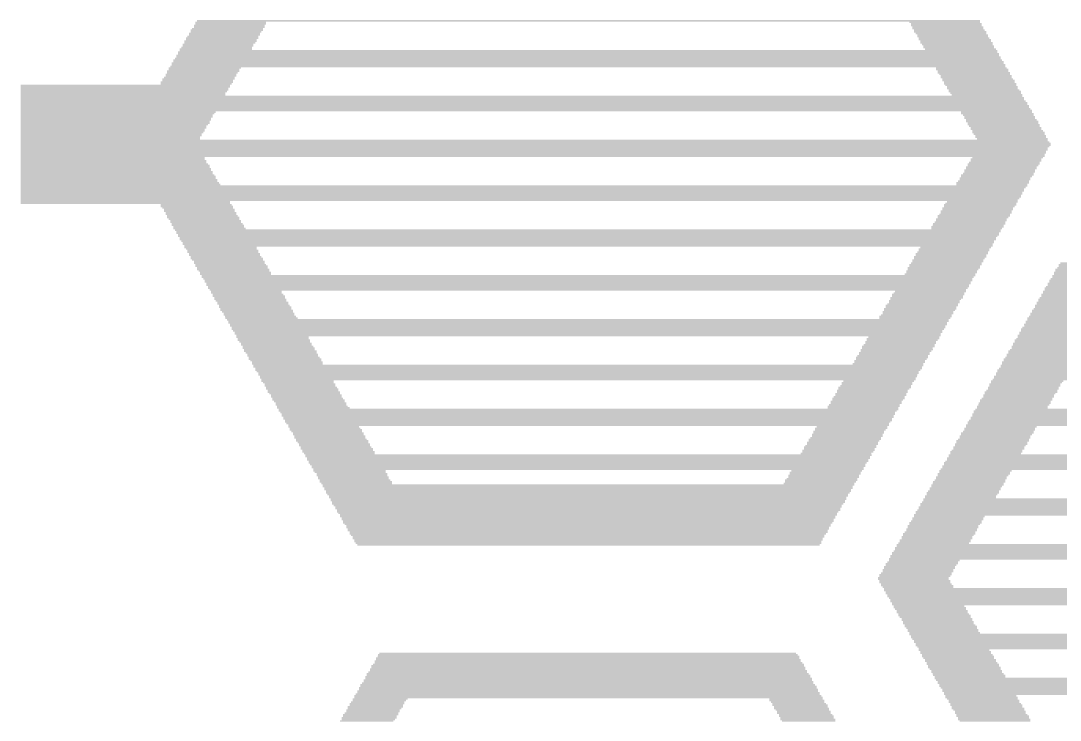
# Model space of a CAD drawing. Extents: x -51 to 50, y -27 to 29.
# Drawn here: x -50.79 to -36.8, y 2.47 to 11.87 of the extents above; entities that cross this region are included whole.
import ezdxf

# ---------------------------------------------------------------- set-up
doc = ezdxf.new("R2010")
doc.units = 0
doc.layers.add('201', color=6, linetype='CONTINUOUS')

# ---------------------------------------------------------------- blocks, each defined once
blk = doc.blocks.new('RECT')
blk.add_solid([(-0.5, -0.5), (0.5, -0.5), (-0.5, 0.5), (0.5, 0.5)])

msp = doc.modelspace()

# ---------------------------------------------------------------- block references
at = {"layer": '201', "rotation": 180}
for p, xscale, yscale in [((-48.0174, 11.7475), 0.9728, 0.0213), ((-48.0073, 11.7687), 0.9525, 0.0211), ((-47.9844, 11.811), 0.9525, 0.0213), ((-47.9844, 11.7898), 0.9525, 0.0211), ((-47.9641, 11.8533), 0.9525, 0.0211), ((-47.9641, 11.8322), 0.9525, 0.0211), ((-43.1495, 11.8745), 10.541, 0.0213), ((-38.3553, 11.8533), 0.9525, 0.0211), ((-38.3324, 11.8322), 0.9525, 0.0211), ((-38.3324, 11.811), 0.9525, 0.0213), ((-38.3121, 11.7898), 0.9525, 0.0211), ((-38.3121, 11.7687), 0.9525, 0.0211), ((-38.2918, 11.7475), 0.9525, 0.0213), ((-48.0809, 11.6417), 0.9728, 0.0211), ((-48.0911, 11.6205), 0.9525, 0.0213), ((-48.0708, 11.6628), 0.9525, 0.0211), ((-48.0479, 11.7052), 0.9525, 0.0211), ((-48.0479, 11.684), 0.9525, 0.0213), ((-48.0276, 11.7263), 0.9525, 0.0211), ((-38.2803, 11.7263), 0.9754, 0.0211), ((-38.2689, 11.7052), 0.9525, 0.0211), ((-38.2486, 11.684), 0.9525, 0.0213), ((-38.2486, 11.6628), 0.9525, 0.0211), ((-38.2283, 11.6417), 0.9525, 0.0211), ((-38.2168, 11.6205), 0.9754, 0.0213), ((-48.1648, 11.4935), 0.9728, 0.0213), ((-43.1483, 11.4723), 11.0058, 0.0211), ((-48.1546, 11.5147), 0.9525, 0.0211), ((-48.1343, 11.557), 0.9525, 0.0213), ((-48.1343, 11.5358), 0.9525, 0.0211), ((-48.1013, 11.5993), 0.9728, 0.0211), ((-48.1114, 11.5782), 0.9525, 0.0211), ((-38.1953, 11.5782), 0.9728, 0.0211), ((-38.2054, 11.5993), 0.9525, 0.0211), ((-38.1851, 11.557), 0.9525, 0.0213), ((-38.1648, 11.5358), 0.9525, 0.0211), ((-38.1648, 11.5147), 0.9525, 0.0211), ((-38.1419, 11.4935), 0.9525, 0.0213), ((-43.1597, 11.3453), 11.1557, 0.0211), ((-43.1495, 11.3242), 11.176, 0.0211), ((-43.1584, 11.3665), 11.1125, 0.0213), ((-43.1597, 11.4088), 11.0693, 0.0211), ((-43.1483, 11.3877), 11.0922, 0.0211), ((-43.1597, 11.4512), 11.0287, 0.0211), ((-43.1495, 11.43), 11.049, 0.0213), ((-48.3349, 11.1972), 0.9728, 0.0211), ((-48.3248, 11.2183), 0.9525, 0.0211), ((-48.3133, 11.2395), 0.9754, 0.0213), ((-43.1584, 11.2607), 11.2395, 0.0211), ((-43.1597, 11.303), 11.1963, 0.0213), ((-43.1483, 11.2818), 11.2192, 0.0211), ((-37.9946, 11.2395), 0.9525, 0.0213), ((-37.9844, 11.2183), 0.9728, 0.0211), ((-37.9743, 11.1972), 0.9525, 0.0211), ((-48.4188, 11.049), 0.9728, 0.0213), ((-48.4086, 11.0702), 0.9525, 0.0211), ((-48.3984, 11.0913), 0.9728, 0.0211), ((-48.3883, 11.1125), 0.9525, 0.0213), ((-48.3654, 11.1548), 0.9525, 0.0211), ((-48.3654, 11.1337), 0.9525, 0.0211), ((-48.3451, 11.176), 0.9525, 0.0213), ((-37.9628, 11.176), 0.9754, 0.0213), ((-37.9514, 11.1548), 0.9525, 0.0211), ((-37.9311, 11.1337), 0.9525, 0.0211), ((-37.9311, 11.1125), 0.9525, 0.0213), ((-37.9108, 11.0913), 0.9525, 0.0211), ((-37.8993, 11.0702), 0.9754, 0.0211), ((-37.8879, 11.049), 0.9525, 0.0213), ((-49.3827, 11.0067), 2.8143, 0.0211), ((-49.3827, 10.9855), 2.8143, 0.0213), ((-49.403, 10.922), 2.7737, 0.0213), ((-49.3928, 10.9643), 2.794, 0.0211), ((-49.3928, 10.9432), 2.794, 0.0211), ((-48.4289, 11.0278), 0.9525, 0.0211), ((-37.8777, 11.0278), 0.9728, 0.0211), ((-37.8676, 11.0067), 0.9525, 0.0211), ((-37.8473, 10.9855), 0.9525, 0.0213), ((-37.8473, 10.9643), 0.9525, 0.0211), ((-37.8143, 10.922), 0.9728, 0.0213), ((-37.8244, 10.9432), 0.9525, 0.0211), ((-44.0373, 10.8373), 13.5052, 0.0211), ((-44.0373, 10.8162), 13.5052, 0.0211), ((-49.4144, 10.9008), 2.7508, 0.0211), ((-49.4144, 10.8797), 2.7508, 0.0211), ((-44.0487, 10.8585), 13.4823, 0.0213), ((-44.0271, 10.795), 13.5255, 0.0213), ((-44.0169, 10.7738), 13.5458, 0.0211), ((-37.8041, 10.9008), 0.9525, 0.0211), ((-37.7838, 10.8797), 0.9525, 0.0211), ((-44.0055, 10.7315), 13.5687, 0.0213), ((-44.0055, 10.7103), 13.5687, 0.0211), ((-43.9852, 10.668), 13.6093, 0.0213), ((-49.4881, 10.6257), 2.6035, 0.0211), ((-44.0169, 10.7527), 13.5458, 0.0211), ((-43.9953, 10.6892), 13.589, 0.0211), ((-49.4779, 10.6468), 2.6238, 0.0211), ((-37.6568, 10.6468), 0.9525, 0.0211), ((-37.6453, 10.6257), 0.9754, 0.0211), ((-49.4983, 10.6045), 2.5832, 0.0213), ((-49.4983, 10.5833), 2.5832, 0.0211), ((-49.5097, 10.5622), 2.5603, 0.0211), ((-49.5097, 10.541), 2.5603, 0.0213), ((-49.5198, 10.5198), 2.54, 0.0211), ((-49.5198, 10.4987), 2.54, 0.0211), ((-37.6339, 10.6045), 0.9525, 0.0213), ((-37.6136, 10.5833), 0.9525, 0.0211), ((-37.6136, 10.5622), 0.9525, 0.0211), ((-37.5933, 10.541), 0.9525, 0.0213), ((-37.5818, 10.5198), 0.9754, 0.0211), ((-37.5704, 10.4987), 0.9525, 0.0211), ((-49.53, 10.4775), 2.5197, 0.0213), ((-49.5516, 10.414), 2.4765, 0.0213), ((-49.5516, 10.3928), 2.4765, 0.0211), ((-49.5618, 10.3717), 2.4562, 0.0211), ((-49.5732, 10.3505), 2.4333, 0.0213), ((-49.5414, 10.4563), 2.4968, 0.0211), ((-49.5414, 10.4352), 2.4968, 0.0211), ((-37.5603, 10.4775), 0.9728, 0.0213), ((-37.5501, 10.4563), 0.9525, 0.0211), ((-37.5298, 10.4352), 0.9525, 0.0211), ((-37.5298, 10.414), 0.9525, 0.0213), ((-37.5069, 10.3928), 0.9525, 0.0211), ((-37.4967, 10.3717), 0.9728, 0.0211), ((-37.4866, 10.3505), 0.9525, 0.0213), ((-49.5732, 10.3293), 2.4333, 0.0211), ((-43.8785, 10.2658), 13.8227, 0.0211), ((-49.5833, 10.3082), 2.413, 0.0211), ((-49.5833, 10.287), 2.413, 0.0213), ((-43.8683, 10.2447), 13.843, 0.0211), ((-43.8582, 10.2235), 13.8633, 0.0213), ((-37.4663, 10.3293), 0.9525, 0.0211), ((-37.4663, 10.3082), 0.9525, 0.0211), ((-37.4434, 10.287), 0.9525, 0.0213), ((-43.8785, 10.16), 13.8227, 0.0213), ((-43.8785, 10.1388), 13.8227, 0.0211), ((-43.9001, 10.0753), 13.7795, 0.0211), ((-43.8582, 10.2023), 13.8633, 0.0211), ((-43.8683, 10.1812), 13.843, 0.0211), ((-43.8899, 10.1177), 13.7998, 0.0211), ((-43.8899, 10.0965), 13.7998, 0.0213), ((-43.9001, 10.0542), 13.7795, 0.0211), ((-49.5516, 10.033), 2.4765, 0.0213), ((-49.5516, 10.0118), 2.4765, 0.0211), ((-49.53, 9.9483), 2.5197, 0.0211), ((-49.5414, 9.9907), 2.4968, 0.0211), ((-49.5414, 9.9695), 2.4968, 0.0213), ((-49.5198, 9.9272), 2.54, 0.0211), ((-37.5603, 9.9483), 0.9728, 0.0211), ((-37.5704, 9.9272), 0.9525, 0.0211), ((-37.5501, 9.9695), 0.9525, 0.0213), ((-37.5298, 10.0118), 0.9525, 0.0211), ((-37.5298, 9.9907), 0.9525, 0.0211), ((-37.5069, 10.033), 0.9525, 0.0213), ((-49.5097, 9.8848), 2.5603, 0.0211), ((-49.5097, 9.8637), 2.5603, 0.0211), ((-49.4983, 9.8425), 2.5832, 0.0213), ((-49.4983, 9.8213), 2.5832, 0.0211), ((-49.4881, 9.8002), 2.6035, 0.0211), ((-49.5198, 9.906), 2.54, 0.0213), ((-37.6453, 9.8002), 0.9754, 0.0211), ((-37.6339, 9.8213), 0.9525, 0.0211), ((-37.6136, 9.8637), 0.9525, 0.0211), ((-37.6136, 9.8425), 0.9525, 0.0213), ((-37.5933, 9.906), 0.9525, 0.0213), ((-37.5933, 9.8848), 0.9525, 0.0211), ((-49.4665, 9.7367), 2.6467, 0.0211), ((-49.4665, 9.7155), 2.6467, 0.0213), ((-49.4779, 9.779), 2.6238, 0.0213), ((-49.4779, 9.7578), 2.6238, 0.0211), ((-49.4563, 9.6943), 2.667, 0.0211), ((-49.4462, 9.6732), 2.6873, 0.0211), ((-44.0169, 9.652), 13.5458, 0.0213), ((-37.7203, 9.6732), 0.9525, 0.0211), ((-37.7088, 9.6943), 0.9754, 0.0211), ((-37.6974, 9.7155), 0.9525, 0.0213), ((-37.6771, 9.7578), 0.9525, 0.0211), ((-37.6771, 9.7367), 0.9525, 0.0211), ((-37.6568, 9.779), 0.9525, 0.0213), ((-44.0373, 9.6097), 13.5052, 0.0211), ((-44.0373, 9.5885), 13.5052, 0.0213), ((-44.0271, 9.6308), 13.5255, 0.0211), ((-44.0487, 9.5673), 13.4823, 0.0211), ((-44.0487, 9.5462), 13.4823, 0.0211), ((-44.0588, 9.525), 13.462, 0.0213), ((-44.0588, 9.5038), 13.462, 0.0211), ((-44.069, 9.4827), 13.4417, 0.0211), ((-49.3827, 9.4403), 2.8143, 0.0211), ((-49.3827, 9.4192), 2.8143, 0.0211), ((-44.0804, 9.4615), 13.4188, 0.0213), ((-48.4188, 9.3768), 0.9728, 0.0211), ((-48.4289, 9.398), 0.9525, 0.0213), ((-37.8879, 9.3768), 0.9525, 0.0211), ((-37.8777, 9.398), 0.9728, 0.0213), ((-37.8676, 9.4192), 0.9525, 0.0211), ((-37.8473, 9.4403), 0.9525, 0.0211), ((-48.4086, 9.3557), 0.9525, 0.0211), ((-48.3883, 9.3345), 0.9525, 0.0213), ((-48.3883, 9.3133), 0.9525, 0.0211), ((-48.3654, 9.2922), 0.9525, 0.0211), ((-48.3654, 9.271), 0.9525, 0.0213), ((-48.3451, 9.2498), 0.9525, 0.0211), ((-48.3349, 9.2287), 0.9728, 0.0211), ((-37.9628, 9.2498), 0.9754, 0.0211), ((-37.9743, 9.2287), 0.9525, 0.0211), ((-37.9514, 9.271), 0.9525, 0.0213), ((-37.9311, 9.3133), 0.9525, 0.0211), ((-37.9311, 9.2922), 0.9525, 0.0211), ((-37.9108, 9.3557), 0.9525, 0.0211), ((-37.9108, 9.3345), 0.9525, 0.0213), ((-48.3248, 9.2075), 0.9525, 0.0213), ((-48.3019, 9.1863), 0.9525, 0.0211), ((-48.3019, 9.1652), 0.9525, 0.0211), ((-48.2816, 9.144), 0.9525, 0.0213), ((-48.2714, 9.1228), 0.9728, 0.0211), ((-48.2613, 9.1017), 0.9525, 0.0211), ((-38.0479, 9.1017), 0.9728, 0.0211), ((-38.0263, 9.144), 0.9754, 0.0213), ((-38.0378, 9.1228), 0.9525, 0.0211), ((-38.0149, 9.1652), 0.9525, 0.0211), ((-37.9946, 9.2075), 0.9525, 0.0213), ((-37.9946, 9.1863), 0.9525, 0.0211), ((-48.2498, 9.0805), 0.9754, 0.0213), ((-43.1584, 9.0593), 11.1125, 0.0211), ((-43.1483, 9.0382), 11.0922, 0.0211), ((-43.1597, 9.017), 11.0693, 0.0213), ((-43.1597, 8.9747), 11.0287, 0.0211), ((-43.1495, 8.9958), 11.049, 0.0211), ((-43.1584, 8.9535), 10.9855, 0.0213), ((-38.0581, 9.0805), 0.9525, 0.0213), ((-43.1584, 8.9323), 10.9855, 0.0211), ((-43.1597, 8.9112), 10.9423, 0.0211), ((-43.1597, 8.8688), 10.9017, 0.0211), ((-43.1495, 8.89), 10.922, 0.0213), ((-43.1483, 8.8477), 10.8788, 0.0211), ((-48.1013, 8.8265), 0.9728, 0.0213), ((-48.0911, 8.8053), 0.9525, 0.0211), ((-38.2283, 8.8053), 0.9525, 0.0211), ((-38.2054, 8.8265), 0.9525, 0.0213), ((-48.0708, 8.7842), 0.9525, 0.0211), ((-48.0708, 8.763), 0.9525, 0.0213), ((-48.0479, 8.7418), 0.9525, 0.0211), ((-48.0479, 8.7207), 0.9525, 0.0211), ((-48.0276, 8.6995), 0.9525, 0.0213), ((-48.0174, 8.6783), 0.9728, 0.0211), ((-38.2918, 8.6783), 0.9525, 0.0211), ((-38.2803, 8.6995), 0.9754, 0.0213), ((-38.2689, 8.7207), 0.9525, 0.0211), ((-38.2587, 8.7418), 0.9728, 0.0211), ((-38.2486, 8.763), 0.9525, 0.0213), ((-38.2283, 8.7842), 0.9525, 0.0211), ((-48.0073, 8.6572), 0.9525, 0.0211), ((-47.9844, 8.636), 0.9525, 0.0213), ((-47.9844, 8.6148), 0.9525, 0.0211), ((-47.9641, 8.5937), 0.9525, 0.0211), ((-47.9539, 8.5725), 0.9728, 0.0213), ((-47.9438, 8.5513), 0.9525, 0.0211), ((-47.9323, 8.5302), 0.9754, 0.0211), ((-38.3654, 8.5513), 0.9728, 0.0211), ((-38.3756, 8.5302), 0.9525, 0.0211), ((-38.3553, 8.5725), 0.9525, 0.0213), ((-38.3438, 8.5937), 0.9754, 0.0211), ((-38.3324, 8.6148), 0.9525, 0.0211), ((-38.3121, 8.6572), 0.9525, 0.0211), ((-38.3121, 8.636), 0.9525, 0.0213), ((-36.3753, 8.5302), 0.9754, 0.0211), ((-36.3639, 8.5513), 0.9525, 0.0211), ((-36.3436, 8.5937), 0.9525, 0.0211), ((-36.3436, 8.5725), 0.9525, 0.0213), ((-36.3233, 8.6148), 0.9525, 0.0211), ((-47.9209, 8.509), 0.9525, 0.0213), ((-47.9006, 8.4878), 0.9525, 0.0211), ((-47.9006, 8.4667), 0.9525, 0.0211), ((-43.1495, 8.4455), 10.414, 0.0213), ((-43.1597, 8.4243), 10.3937, 0.0211), ((-43.1584, 8.4032), 10.3505, 0.0211), ((-38.4188, 8.4667), 0.9525, 0.0211), ((-38.3959, 8.509), 0.9525, 0.0213), ((-38.3959, 8.4878), 0.9525, 0.0211), ((-33.0314, 8.4032), 7.7902, 0.0211), ((-33.0302, 8.4455), 7.747, 0.0213), ((-33.02, 8.4243), 7.7673, 0.0211), ((-36.4071, 8.4878), 0.9525, 0.0211), ((-36.4071, 8.4667), 0.9525, 0.0211), ((-36.3868, 8.509), 0.9525, 0.0213), ((-43.1483, 8.382), 10.3302, 0.0213), ((-43.1597, 8.3608), 10.3073, 0.0211), ((-43.1597, 8.3185), 10.2667, 0.0213), ((-43.1495, 8.3397), 10.287, 0.0211), ((-43.1483, 8.2973), 10.2438, 0.0211), ((-43.1584, 8.2762), 10.2235, 0.0211), ((-43.1597, 8.255), 10.1803, 0.0213), ((-33.0314, 8.2762), 7.9578, 0.0211), ((-33.0314, 8.255), 7.9578, 0.0213), ((-33.0314, 8.2973), 7.9172, 0.0211), ((-33.0302, 8.3397), 7.874, 0.0211), ((-33.02, 8.3185), 7.8943, 0.0213), ((-33.0314, 8.382), 7.8308, 0.0213), ((-33.0314, 8.3608), 7.8308, 0.0211), ((-47.7533, 8.2338), 0.9525, 0.0211), ((-47.7533, 8.2127), 0.9525, 0.0211), ((-47.7304, 8.1915), 0.9525, 0.0213), ((-47.7203, 8.1703), 0.9728, 0.0211), ((-47.7101, 8.1492), 0.9525, 0.0211), ((-47.6999, 8.128), 0.9728, 0.0213), ((-47.6898, 8.1068), 0.9525, 0.0211), ((-38.6296, 8.1068), 0.9525, 0.0211), ((-38.5978, 8.1492), 0.9754, 0.0211), ((-38.6093, 8.128), 0.9525, 0.0213), ((-38.5763, 8.1915), 0.9728, 0.0213), ((-38.5864, 8.1703), 0.9525, 0.0211), ((-38.5661, 8.2127), 0.9525, 0.0211), ((-38.5458, 8.2338), 0.9525, 0.0211), ((-36.6078, 8.128), 0.9728, 0.0213), ((-36.6179, 8.1068), 0.9525, 0.0211), ((-36.5976, 8.1492), 0.9525, 0.0211), ((-36.5773, 8.1915), 0.9525, 0.0213), ((-36.5773, 8.1703), 0.9525, 0.0211), ((-36.5443, 8.2338), 0.9728, 0.0211), ((-36.5544, 8.2127), 0.9525, 0.0211), ((-47.6669, 8.0857), 0.9525, 0.0211), ((-47.6669, 8.0645), 0.9525, 0.0213), ((-47.6466, 8.0433), 0.9525, 0.0211), ((-47.6364, 8.0222), 0.9728, 0.0211), ((-47.6263, 8.001), 0.9525, 0.0213), ((-47.6148, 7.9798), 0.9754, 0.0211), ((-38.6931, 7.9798), 0.9525, 0.0211), ((-38.6829, 8.001), 0.9728, 0.0213), ((-38.6728, 8.0222), 0.9525, 0.0211), ((-38.6613, 8.0433), 0.9754, 0.0211), ((-38.6499, 8.0645), 0.9525, 0.0213), ((-38.6296, 8.0857), 0.9525, 0.0211), ((-36.6928, 7.9798), 0.9754, 0.0211), ((-36.6814, 8.001), 0.9525, 0.0213), ((-36.6611, 8.0433), 0.9525, 0.0211), ((-36.6611, 8.0222), 0.9525, 0.0211), ((-36.6408, 8.0857), 0.9525, 0.0211), ((-36.6408, 8.0645), 0.9525, 0.0213), ((-47.6034, 7.9587), 0.9525, 0.0211), ((-47.5831, 7.9375), 0.9525, 0.0213), ((-47.5831, 7.9163), 0.9525, 0.0211), ((-47.5628, 7.8952), 0.9525, 0.0211), ((-47.5513, 7.874), 0.9754, 0.0213), ((-43.1584, 7.8528), 9.7155, 0.0211), ((-43.1483, 7.8317), 9.6952, 0.0211), ((-38.7464, 7.8952), 0.9728, 0.0211), ((-38.7566, 7.874), 0.9525, 0.0213), ((-38.7363, 7.9163), 0.9525, 0.0211), ((-38.7134, 7.9587), 0.9525, 0.0211), ((-38.7134, 7.9375), 0.9525, 0.0213), ((-33.0314, 7.8317), 8.4658, 0.0211), ((-36.7563, 7.874), 0.9754, 0.0213), ((-33.0314, 7.8528), 8.4252, 0.0211), ((-36.7449, 7.8952), 0.9525, 0.0211), ((-36.7246, 7.9375), 0.9525, 0.0213), ((-36.7246, 7.9163), 0.9525, 0.0211), ((-36.7043, 7.9587), 0.9525, 0.0211), ((-43.1597, 7.8105), 9.6723, 0.0213), ((-43.1495, 7.7893), 9.652, 0.0211), ((-43.1597, 7.7682), 9.6317, 0.0211), ((-43.1483, 7.747), 9.6088, 0.0213), ((-43.1584, 7.7258), 9.5885, 0.0211), ((-43.1597, 7.7047), 9.5453, 0.0211), ((-33.0314, 7.7258), 8.5928, 0.0211), ((-33.0314, 7.7047), 8.5928, 0.0211), ((-33.0314, 7.747), 8.5522, 0.0213), ((-33.0302, 7.7893), 8.509, 0.0211), ((-33.02, 7.7682), 8.5293, 0.0211), ((-33.0314, 7.8105), 8.4658, 0.0213), ((-43.1597, 7.6623), 9.5047, 0.0211), ((-43.1495, 7.6835), 9.525, 0.0213), ((-43.1483, 7.6412), 9.4818, 0.0211), ((-47.4028, 7.62), 0.9728, 0.0213), ((-47.3926, 7.5988), 0.9525, 0.0211), ((-47.3824, 7.5777), 0.9728, 0.0211), ((-47.3723, 7.5565), 0.9525, 0.0213), ((-38.9471, 7.5565), 0.9525, 0.0213), ((-38.9268, 7.5777), 0.9525, 0.0211), ((-38.9153, 7.5988), 0.9754, 0.0211), ((-38.9039, 7.62), 0.9525, 0.0213), ((-36.9354, 7.5565), 0.9525, 0.0213), ((-36.9252, 7.5777), 0.9728, 0.0211), ((-36.9151, 7.5988), 0.9525, 0.0211), ((-33.0314, 7.6412), 8.6792, 0.0211), ((-36.8948, 7.62), 0.9525, 0.0213), ((-33.0302, 7.6835), 8.636, 0.0213), ((-33.0302, 7.6623), 8.636, 0.0211), ((-47.3494, 7.5353), 0.9525, 0.0211), ((-47.3494, 7.5142), 0.9525, 0.0211), ((-47.3291, 7.493), 0.9525, 0.0213), ((-47.3189, 7.4718), 0.9728, 0.0211), ((-47.3088, 7.4507), 0.9525, 0.0211), ((-47.2973, 7.4295), 0.9754, 0.0213), ((-47.2859, 7.4083), 0.9525, 0.0211), ((-39.0309, 7.4083), 0.9525, 0.0211), ((-39.0004, 7.4507), 0.9728, 0.0211), ((-39.0106, 7.4295), 0.9525, 0.0213), ((-38.9788, 7.493), 0.9754, 0.0213), ((-38.9903, 7.4718), 0.9525, 0.0211), ((-38.9674, 7.5142), 0.9525, 0.0211), ((-38.9471, 7.5353), 0.9525, 0.0211), ((-37.0103, 7.4295), 0.9754, 0.0213), ((-37.0218, 7.4083), 0.9525, 0.0211), ((-36.9989, 7.4507), 0.9525, 0.0211), ((-36.9786, 7.493), 0.9525, 0.0213), ((-36.9786, 7.4718), 0.9525, 0.0211), ((-36.9583, 7.5353), 0.9525, 0.0211), ((-36.9583, 7.5142), 0.9525, 0.0211), ((-47.2656, 7.3872), 0.9525, 0.0211), ((-47.2656, 7.366), 0.9525, 0.0213), ((-47.2453, 7.3448), 0.9525, 0.0211), ((-47.2338, 7.3237), 0.9754, 0.0211), ((-47.2224, 7.3025), 0.9525, 0.0213), ((-47.2021, 7.2813), 0.9525, 0.0211), ((-39.0944, 7.3025), 0.9525, 0.0213), ((-39.0944, 7.2813), 0.9525, 0.0211), ((-39.0741, 7.3237), 0.9525, 0.0211), ((-39.0639, 7.3448), 0.9728, 0.0211), ((-39.0538, 7.366), 0.9525, 0.0213), ((-39.0309, 7.3872), 0.9525, 0.0211), ((-37.0954, 7.2813), 0.9728, 0.0211), ((-37.0738, 7.3237), 0.9754, 0.0211), ((-37.0853, 7.3025), 0.9525, 0.0213), ((-37.0624, 7.3448), 0.9525, 0.0211), ((-37.0421, 7.3872), 0.9525, 0.0211), ((-37.0421, 7.366), 0.9525, 0.0213), ((-47.2021, 7.2602), 0.9525, 0.0211), ((-43.1597, 7.2178), 8.9967, 0.0211), ((-43.1495, 7.239), 9.017, 0.0213), ((-43.1483, 7.1967), 8.9738, 0.0211), ((-43.1584, 7.1755), 8.9535, 0.0213), ((-43.1597, 7.1543), 8.9103, 0.0211), ((-43.1495, 7.1332), 8.89, 0.0211), ((-39.1173, 7.2602), 0.9525, 0.0211), ((-33.0302, 7.1332), 9.271, 0.0211), ((-33.0314, 7.1755), 9.2278, 0.0213), ((-33.0314, 7.1543), 9.2278, 0.0211), ((-33.0314, 7.1967), 9.1872, 0.0211), ((-33.0302, 7.239), 9.144, 0.0213), ((-33.02, 7.2178), 9.1643, 0.0211), ((-37.1056, 7.2602), 0.9525, 0.0211), ((-43.1597, 7.112), 8.8697, 0.0213), ((-43.1483, 7.0908), 8.8468, 0.0211), ((-43.1584, 7.0697), 8.8265, 0.0211), ((-43.1483, 7.0485), 8.8062, 0.0213), ((-47.0649, 7.0273), 0.9728, 0.0211), ((-47.0548, 7.0062), 0.9525, 0.0211), ((-47.0319, 6.985), 0.9525, 0.0213), ((-39.2646, 7.0062), 0.9525, 0.0211), ((-39.2646, 6.985), 0.9525, 0.0213), ((-39.2443, 7.0273), 0.9525, 0.0211), ((-37.2758, 6.985), 0.9525, 0.0213), ((-37.2428, 7.0273), 0.9728, 0.0211), ((-37.2529, 7.0062), 0.9525, 0.0211), ((-33.0314, 7.0485), 9.3548, 0.0213), ((-33.0314, 7.0908), 9.3142, 0.0211), ((-33.0213, 7.0697), 9.3345, 0.0211), ((-33.0302, 7.112), 9.271, 0.0213), ((-47.0319, 6.9638), 0.9525, 0.0211), ((-47.0116, 6.9427), 0.9525, 0.0211), ((-47.0014, 6.9215), 0.9728, 0.0213), ((-46.9913, 6.9003), 0.9525, 0.0211), ((-46.9798, 6.8792), 0.9754, 0.0211), ((-46.9684, 6.858), 0.9525, 0.0213), ((-39.3484, 6.858), 0.9525, 0.0213), ((-39.3281, 6.9003), 0.9525, 0.0211), ((-39.3281, 6.8792), 0.9525, 0.0211), ((-39.3078, 6.9215), 0.9525, 0.0213), ((-39.2963, 6.9427), 0.9754, 0.0211), ((-39.2849, 6.9638), 0.9525, 0.0211), ((-37.3393, 6.858), 0.9525, 0.0213), ((-37.3278, 6.8792), 0.9754, 0.0211), ((-37.3164, 6.9003), 0.9525, 0.0211), ((-37.2961, 6.9427), 0.9525, 0.0211), ((-37.2961, 6.9215), 0.9525, 0.0213), ((-37.2758, 6.9638), 0.9525, 0.0211), ((-46.9481, 6.8368), 0.9525, 0.0211), ((-46.9481, 6.8157), 0.9525, 0.0211), ((-46.9278, 6.7945), 0.9525, 0.0213), ((-46.9163, 6.7733), 0.9754, 0.0211), ((-46.9049, 6.7522), 0.9525, 0.0211), ((-46.8846, 6.731), 0.9525, 0.0213), ((-46.8846, 6.7098), 0.9525, 0.0211), ((-39.4348, 6.7098), 0.9525, 0.0211), ((-39.4119, 6.7522), 0.9525, 0.0211), ((-39.4119, 6.731), 0.9525, 0.0213), ((-39.3814, 6.7945), 0.9728, 0.0213), ((-39.3916, 6.7733), 0.9525, 0.0211), ((-39.3713, 6.8157), 0.9525, 0.0211), ((-39.3484, 6.8368), 0.9525, 0.0211), ((-37.4129, 6.731), 0.9728, 0.0213), ((-37.4231, 6.7098), 0.9525, 0.0211), ((-37.3913, 6.7733), 0.9754, 0.0211), ((-37.4028, 6.7522), 0.9525, 0.0211), ((-37.3799, 6.7945), 0.9525, 0.0213), ((-37.3596, 6.8368), 0.9525, 0.0211), ((-37.3596, 6.8157), 0.9525, 0.0211), ((-46.8643, 6.6887), 0.9525, 0.0211), ((-46.8528, 6.6675), 0.9754, 0.0213), ((-43.1483, 6.6463), 8.3388, 0.0211), ((-43.1584, 6.6252), 8.3185, 0.0211), ((-43.1597, 6.604), 8.2753, 0.0213), ((-43.1495, 6.5828), 8.255, 0.0211), ((-39.4551, 6.6675), 0.9525, 0.0213), ((-39.4449, 6.6887), 0.9728, 0.0211), ((-33.0302, 6.5828), 9.906, 0.0211), ((-33.0314, 6.6252), 9.8628, 0.0211), ((-33.0314, 6.604), 9.8628, 0.0213), ((-33.0314, 6.6463), 9.8222, 0.0211), ((-37.4434, 6.6887), 0.9525, 0.0211), ((-37.4434, 6.6675), 0.9525, 0.0213), ((-43.1597, 6.5617), 8.2347, 0.0211), ((-43.1483, 6.5405), 8.2118, 0.0213), ((-43.1584, 6.5193), 8.1915, 0.0211), ((-43.1483, 6.4982), 8.1712, 0.0211), ((-43.1597, 6.477), 8.1483, 0.0213), ((-43.1597, 6.4558), 8.1077, 0.0211), ((-43.1483, 6.4347), 8.0848, 0.0211), ((-33.0314, 6.4347), 10.0762, 0.0211), ((-33.0302, 6.477), 10.033, 0.0213), ((-33.0302, 6.4558), 10.033, 0.0211), ((-33.0314, 6.4982), 9.9898, 0.0211), ((-33.0314, 6.5405), 9.9492, 0.0213), ((-33.0213, 6.5193), 9.9695, 0.0211), ((-33.0302, 6.5617), 9.906, 0.0211), ((-46.7144, 6.4135), 0.9525, 0.0213), ((-46.6941, 6.3923), 0.9525, 0.0211), ((-46.6839, 6.3712), 0.9728, 0.0211), ((-46.6738, 6.35), 0.9525, 0.0213), ((-46.6509, 6.3288), 0.9525, 0.0211), ((-46.6509, 6.3077), 0.9525, 0.0211), ((-46.6306, 6.2865), 0.9525, 0.0213), ((-39.6659, 6.3077), 0.9525, 0.0211), ((-39.6659, 6.2865), 0.9525, 0.0213), ((-39.6456, 6.35), 0.9525, 0.0213), ((-39.6456, 6.3288), 0.9525, 0.0211), ((-39.6253, 6.3712), 0.9525, 0.0211), ((-39.6138, 6.3923), 0.9754, 0.0211), ((-39.6024, 6.4135), 0.9525, 0.0213), ((-37.6771, 6.2865), 0.9525, 0.0213), ((-37.6453, 6.3288), 0.9754, 0.0211), ((-37.6568, 6.3077), 0.9525, 0.0211), ((-37.6339, 6.35), 0.9525, 0.0213), ((-37.6136, 6.3923), 0.9525, 0.0211), ((-37.6136, 6.3712), 0.9525, 0.0211), ((-37.5933, 6.4135), 0.9525, 0.0213), ((-46.6306, 6.2653), 0.9525, 0.0211), ((-46.6103, 6.2442), 0.9525, 0.0211), ((-46.5988, 6.223), 0.9754, 0.0213), ((-46.5874, 6.2018), 0.9525, 0.0211), ((-46.5671, 6.1807), 0.9525, 0.0211), ((-46.5671, 6.1595), 0.9525, 0.0213), ((-39.7523, 6.1595), 0.9525, 0.0213), ((-39.7294, 6.2018), 0.9525, 0.0211), ((-39.7294, 6.1807), 0.9525, 0.0211), ((-39.6989, 6.2442), 0.9728, 0.0211), ((-39.7091, 6.223), 0.9525, 0.0213), ((-39.6888, 6.2653), 0.9525, 0.0211), ((-37.7406, 6.1595), 0.9525, 0.0213), ((-37.7304, 6.1807), 0.9728, 0.0211), ((-37.7203, 6.2018), 0.9525, 0.0211), ((-37.7088, 6.223), 0.9754, 0.0213), ((-37.6974, 6.2442), 0.9525, 0.0211), ((-37.6771, 6.2653), 0.9525, 0.0211), ((-46.5468, 6.1383), 0.9525, 0.0211), ((-46.5353, 6.1172), 0.9754, 0.0211), ((-46.5138, 6.0748), 0.9728, 0.0211), ((-46.5239, 6.096), 0.9525, 0.0213), ((-46.5036, 6.0537), 0.9525, 0.0211), ((-43.1597, 6.0113), 7.5997, 0.0211), ((-43.1495, 6.0325), 7.62, 0.0213), ((-39.8158, 6.0537), 0.9525, 0.0211), ((-39.7828, 6.096), 0.9728, 0.0213), ((-39.7929, 6.0748), 0.9525, 0.0211), ((-39.7624, 6.1383), 0.9728, 0.0211), ((-39.7726, 6.1172), 0.9525, 0.0211), ((-33.0302, 6.0325), 10.541, 0.0213), ((-33.0302, 6.0113), 10.541, 0.0211), ((-37.7939, 6.0748), 0.9728, 0.0211), ((-37.8041, 6.0537), 0.9525, 0.0211), ((-37.7838, 6.096), 0.9525, 0.0213), ((-37.7609, 6.1383), 0.9525, 0.0211), ((-37.7609, 6.1172), 0.9525, 0.0211), ((-43.1483, 5.9902), 7.5768, 0.0211), ((-43.1584, 5.969), 7.5565, 0.0213), ((-43.1483, 5.9478), 7.5362, 0.0211), ((-43.1597, 5.9267), 7.5133, 0.0211), ((-43.1597, 5.9055), 7.4727, 0.0213), ((-43.1483, 5.8843), 7.4498, 0.0211), ((-33.0314, 5.8843), 10.7112, 0.0211), ((-33.0302, 5.9267), 10.668, 0.0211), ((-33.0302, 5.9055), 10.668, 0.0213), ((-33.0314, 5.9478), 10.6248, 0.0211), ((-33.0314, 5.9902), 10.5842, 0.0211), ((-33.0213, 5.969), 10.6045, 0.0213), ((-43.1584, 5.8632), 7.4295, 0.0211), ((-43.1483, 5.842), 7.4092, 0.0213), ((-46.3664, 5.8208), 0.9728, 0.0211), ((-46.3563, 5.7997), 0.9525, 0.0211), ((-46.3334, 5.7785), 0.9525, 0.0213), ((-46.3334, 5.7573), 0.9525, 0.0211), ((-46.3131, 5.7362), 0.9525, 0.0211), ((-39.9834, 5.7573), 0.9525, 0.0211), ((-39.9834, 5.7362), 0.9525, 0.0211), ((-39.9631, 5.7997), 0.9525, 0.0211), ((-39.9631, 5.7785), 0.9525, 0.0213), ((-39.9428, 5.8208), 0.9525, 0.0211), ((-37.9946, 5.7362), 0.9525, 0.0211), ((-37.9628, 5.7785), 0.9754, 0.0213), ((-37.9743, 5.7573), 0.9525, 0.0211), ((-37.9413, 5.8208), 0.9728, 0.0211), ((-37.9514, 5.7997), 0.9525, 0.0211), ((-33.0314, 5.842), 10.7518, 0.0213), ((-33.0314, 5.8632), 10.7112, 0.0211), ((-46.3131, 5.715), 0.9525, 0.0213), ((-46.2928, 5.6938), 0.9525, 0.0211), ((-46.2813, 5.6727), 0.9754, 0.0211), ((-46.2699, 5.6515), 0.9525, 0.0213), ((-43.1483, 5.6303), 7.1552, 0.0211), ((-43.1597, 5.6092), 7.1323, 0.0211), ((-43.1495, 5.588), 7.112, 0.0213), ((-40.0469, 5.6515), 0.9525, 0.0213), ((-40.0266, 5.6727), 0.9525, 0.0211), ((-40.0164, 5.6938), 0.9728, 0.0211), ((-40.0063, 5.715), 0.9525, 0.0213), ((-38.0784, 5.588), 0.9525, 0.0213), ((-38.0581, 5.6092), 0.9525, 0.0211), ((-38.0479, 5.6303), 0.9728, 0.0211), ((-38.0263, 5.6727), 0.9754, 0.0211), ((-38.0378, 5.6515), 0.9525, 0.0213), ((-38.0149, 5.6938), 0.9525, 0.0211), ((-37.9946, 5.715), 0.9525, 0.0213), ((-43.1597, 5.5668), 7.0917, 0.0211), ((-43.1483, 5.5457), 7.0688, 0.0211), ((-43.1584, 5.5245), 7.0485, 0.0213), ((-43.1597, 5.5033), 7.0053, 0.0211), ((-43.1495, 5.4822), 6.985, 0.0211), ((-43.1597, 5.461), 6.9647, 0.0213), ((-38.1419, 5.4822), 0.9525, 0.0211), ((-38.1419, 5.461), 0.9525, 0.0213), ((-38.1216, 5.5033), 0.9525, 0.0211), ((-38.1114, 5.5245), 0.9728, 0.0213), ((-38.1013, 5.5457), 0.9525, 0.0211), ((-38.0784, 5.5668), 0.9525, 0.0211), ((-43.1483, 5.4398), 6.9418, 0.0211), ((-43.1584, 5.4187), 6.9215, 0.0211), ((-43.1483, 5.3975), 6.9012, 0.0213), ((-43.1597, 5.3763), 6.8783, 0.0211), ((-43.1597, 5.3552), 6.8377, 0.0211), ((-43.1483, 5.334), 6.8148, 0.0213), ((-43.1584, 5.3128), 6.7945, 0.0211), ((-33.0314, 5.334), 11.3462, 0.0213), ((-33.0314, 5.3128), 11.3462, 0.0211), ((-33.0302, 5.3763), 11.303, 0.0211), ((-33.0302, 5.3552), 11.303, 0.0211), ((-33.0314, 5.3975), 11.2598, 0.0213), ((-33.0314, 5.4398), 11.2192, 0.0211), ((-33.0213, 5.4187), 11.2395, 0.0211), ((-43.1483, 5.2917), 6.7742, 0.0211), ((-43.1597, 5.2705), 6.7513, 0.0213), ((-43.1597, 5.2493), 6.7107, 0.0211), ((-43.1483, 5.2282), 6.6878, 0.0211), ((-43.1584, 5.207), 6.6675, 0.0213), ((-43.1483, 5.1858), 6.6472, 0.0211), ((-38.3121, 5.1858), 0.9525, 0.0211), ((-38.2918, 5.207), 0.9525, 0.0213), ((-33.0314, 5.2282), 11.4732, 0.0211), ((-33.0302, 5.2705), 11.43, 0.0213), ((-33.0302, 5.2493), 11.43, 0.0211), ((-33.0314, 5.2917), 11.3868, 0.0211), ((-43.1597, 5.1647), 6.6243, 0.0211), ((-43.1495, 5.1435), 6.604, 0.0213), ((-43.1597, 5.1223), 6.5837, 0.0211), ((-43.1584, 5.1012), 6.5405, 0.0211), ((-43.1483, 5.08), 6.5202, 0.0213), ((-43.1597, 5.0588), 6.4973, 0.0211), ((-43.1495, 5.0377), 6.477, 0.0211), ((-38.3959, 5.0377), 0.9525, 0.0211), ((-38.3756, 5.08), 0.9525, 0.0213), ((-38.3756, 5.0588), 0.9525, 0.0211), ((-38.3553, 5.1012), 0.9525, 0.0211), ((-38.3438, 5.1223), 0.9754, 0.0211), ((-38.3324, 5.1435), 0.9525, 0.0213), ((-38.3121, 5.1647), 0.9525, 0.0211), ((-43.1597, 5.0165), 6.4567, 0.0213), ((-43.1483, 4.9953), 6.4338, 0.0211), ((-43.1584, 4.9742), 6.4135, 0.0211), ((-43.1597, 4.953), 6.3703, 0.0213), ((-43.1597, 4.9107), 6.3297, 0.0211), ((-43.1495, 4.9318), 6.35, 0.0211), ((-43.1483, 4.8895), 6.3068, 0.0213), ((-38.4823, 4.8895), 0.9525, 0.0213), ((-38.4594, 4.9318), 0.9525, 0.0211), ((-38.4594, 4.9107), 0.9525, 0.0211), ((-38.4391, 4.953), 0.9525, 0.0213), ((-38.4289, 4.9742), 0.9728, 0.0211), ((-38.4188, 4.9953), 0.9525, 0.0211), ((-38.3959, 5.0165), 0.9525, 0.0213), ((-43.1584, 4.8683), 6.2865, 0.0211), ((-43.1483, 4.8472), 6.2662, 0.0211), ((-43.1495, 4.826), 6.223, 0.0213), ((-32.3228, 4.7837), 13.3985, 0.0211), ((-32.3228, 4.7625), 13.3985, 0.0213), ((-32.3113, 4.826), 13.3756, 0.0213), ((-32.3113, 4.8048), 13.3756, 0.0211), ((-38.5026, 4.8472), 0.9525, 0.0211), ((-38.4823, 4.8683), 0.9525, 0.0211), ((-38.6296, 4.6143), 0.9525, 0.0211), ((-32.3647, 4.6355), 13.4823, 0.0213), ((-32.3545, 4.6778), 13.462, 0.0211), ((-32.3545, 4.6567), 13.462, 0.0211), ((-32.3431, 4.7202), 13.4391, 0.0211), ((-32.3431, 4.699), 13.4391, 0.0213), ((-32.3329, 4.7413), 13.4188, 0.0211), ((-38.7134, 4.4873), 0.9525, 0.0211), ((-38.6931, 4.5297), 0.9525, 0.0211), ((-38.6931, 4.5085), 0.9525, 0.0213), ((-38.6728, 4.5508), 0.9525, 0.0211), ((-38.6613, 4.572), 0.9754, 0.0213), ((-38.6499, 4.5932), 0.9525, 0.0211), ((-38.7769, 4.3815), 0.9525, 0.0213), ((-38.7769, 4.3603), 0.9525, 0.0211), ((-38.7464, 4.4238), 0.9728, 0.0211), ((-38.7566, 4.4027), 0.9525, 0.0211), ((-38.7566, 4.3392), 0.9525, 0.0211), ((-38.7363, 4.445), 0.9525, 0.0213), ((-38.7134, 4.4662), 0.9525, 0.0211), ((-38.7566, 4.318), 0.9525, 0.0213), ((-38.7363, 4.2968), 0.9525, 0.0211), ((-38.7248, 4.2757), 0.9754, 0.0211), ((-38.7134, 4.2545), 0.9525, 0.0213), ((-32.3964, 4.2333), 13.5458, 0.0211), ((-32.3964, 4.2122), 13.5458, 0.0211), ((-32.3863, 4.191), 13.5255, 0.0213), ((-32.3863, 4.1698), 13.5255, 0.0211), ((-32.3748, 4.1487), 13.5026, 0.0211), ((-32.3748, 4.1275), 13.5026, 0.0213), ((-32.3647, 4.1063), 13.4823, 0.0211), ((-32.3545, 4.0852), 13.462, 0.0211), ((-32.3545, 4.064), 13.462, 0.0213), ((-32.3431, 4.0428), 13.4391, 0.0211), ((-32.3431, 4.0217), 13.4391, 0.0211), ((-38.5661, 4.0005), 0.9525, 0.0213), ((-38.5559, 3.9793), 0.9728, 0.0211), ((-38.5458, 3.9582), 0.9525, 0.0211), ((-38.5229, 3.937), 0.9525, 0.0213), ((-38.5229, 3.9158), 0.9525, 0.0211), ((-38.5026, 3.8947), 0.9525, 0.0211), ((-38.4924, 3.8735), 0.9728, 0.0213), ((-38.4823, 3.8523), 0.9525, 0.0211), ((-38.4594, 3.8312), 0.9525, 0.0211), ((-38.4594, 3.81), 0.9525, 0.0213), ((-38.4391, 3.7888), 0.9525, 0.0211), ((-38.4391, 3.7677), 0.9525, 0.0211), ((-38.4188, 3.7465), 0.9525, 0.0213), ((-38.4073, 3.7253), 0.9754, 0.0211), ((-38.3959, 3.7042), 0.9525, 0.0211), ((-38.3756, 3.683), 0.9525, 0.0213), ((-38.3756, 3.6618), 0.9525, 0.0211), ((-38.3553, 3.6407), 0.9525, 0.0211), ((-32.2275, 3.6195), 13.208, 0.0213), ((-32.2161, 3.5983), 13.1851, 0.0211), ((-32.2161, 3.5772), 13.1851, 0.0211), ((-33.0302, 3.556), 11.5164, 0.0213), ((-33.0314, 3.5348), 11.4732, 0.0211), ((-33.0314, 3.5137), 11.4732, 0.0211), ((-33.0302, 3.4925), 11.43, 0.0213), ((-43.1597, 3.3655), 5.6083, 0.0213), ((-33.0302, 3.4713), 11.43, 0.0211), ((-33.0314, 3.4502), 11.3868, 0.0211), ((-33.0213, 3.429), 11.3665, 0.0213), ((-38.2283, 3.4078), 0.9525, 0.0211), ((-38.2054, 3.3867), 0.9525, 0.0211), ((-38.2054, 3.3655), 0.9525, 0.0213), ((-43.1483, 3.2173), 5.7988, 0.0211), ((-43.1483, 3.2385), 5.7582, 0.0213), ((-43.1597, 3.2597), 5.7353, 0.0211), ((-43.1597, 3.302), 5.6947, 0.0213), ((-43.1495, 3.2808), 5.715, 0.0211), ((-43.1483, 3.3232), 5.6718, 0.0211), ((-43.1584, 3.3443), 5.6515, 0.0211), ((-38.1851, 3.3443), 0.9525, 0.0211), ((-38.1749, 3.3232), 0.9728, 0.0211), ((-38.1648, 3.302), 0.9525, 0.0213), ((-38.1419, 3.2808), 0.9525, 0.0211), ((-38.1419, 3.2597), 0.9525, 0.0211), ((-38.1216, 3.2385), 0.9525, 0.0213), ((-38.1114, 3.2173), 0.9728, 0.0211), ((-43.1597, 3.0903), 5.9487, 0.0211), ((-43.1495, 3.0692), 5.969, 0.0211), ((-43.1584, 3.1115), 5.9055, 0.0213), ((-43.1597, 3.1538), 5.8623, 0.0211), ((-43.1483, 3.1327), 5.8852, 0.0211), ((-43.1597, 3.1962), 5.8217, 0.0211), ((-43.1495, 3.175), 5.842, 0.0213), ((-38.1013, 3.1962), 0.9525, 0.0211), ((-38.0898, 3.175), 0.9754, 0.0213), ((-38.0784, 3.1538), 0.9525, 0.0211), ((-38.0581, 3.1327), 0.9525, 0.0211), ((-38.0581, 3.1115), 0.9525, 0.0213), ((-38.0378, 3.0903), 0.9525, 0.0211), ((-38.0263, 3.0692), 0.9754, 0.0211), ((-43.1597, 2.9422), 6.1163, 0.0211), ((-43.1597, 2.9633), 6.0757, 0.0211), ((-43.1483, 2.9845), 6.0528, 0.0213), ((-43.1584, 3.0057), 6.0325, 0.0211), ((-43.1597, 3.048), 5.9893, 0.0213), ((-43.1483, 3.0268), 6.0122, 0.0211), ((-33.0302, 3.0268), 10.922, 0.0211), ((-38.0149, 3.048), 0.9525, 0.0213), ((-33.0314, 3.0057), 10.8788, 0.0211), ((-33.0314, 2.9845), 10.8382, 0.0213), ((-33.0314, 2.9633), 10.8382, 0.0211), ((-33.0302, 2.9422), 10.795, 0.0211), ((-43.1584, 2.794), 6.2865, 0.0213), ((-43.1597, 2.8152), 6.2433, 0.0211), ((-43.1597, 2.8575), 6.2027, 0.0213), ((-43.1495, 2.8363), 6.223, 0.0211), ((-43.1483, 2.8787), 6.1798, 0.0211), ((-43.1584, 2.8998), 6.1595, 0.0211), ((-43.1483, 2.921), 6.1392, 0.0213), ((-33.0302, 2.921), 10.795, 0.0213), ((-33.0314, 2.8998), 10.7518, 0.0211), ((-33.0213, 2.8787), 10.7315, 0.0211), ((-33.0314, 2.8575), 10.7112, 0.0213), ((-33.0302, 2.8363), 10.668, 0.0211), ((-33.0302, 2.8152), 10.668, 0.0211), ((-37.8676, 2.794), 0.9525, 0.0213), ((-45.9956, 2.6882), 0.7391, 0.0211), ((-46.0057, 2.667), 0.7188, 0.0213), ((-45.9854, 2.7093), 0.7188, 0.0211), ((-45.9537, 2.7517), 0.7417, 0.0211), ((-45.9638, 2.7305), 0.7214, 0.0213), ((-43.1483, 2.7728), 6.3068, 0.0211), ((-40.3543, 2.7517), 0.7188, 0.0211), ((-40.3441, 2.7305), 0.7391, 0.0213), ((-40.3339, 2.7093), 0.7188, 0.0211), ((-40.3123, 2.6882), 0.7214, 0.0211), ((-40.3022, 2.667), 0.7417, 0.0213), ((-37.8574, 2.7728), 0.9728, 0.0211), ((-37.8473, 2.7517), 0.9525, 0.0211), ((-37.8244, 2.7305), 0.9525, 0.0213), ((-37.8244, 2.7093), 0.9525, 0.0211), ((-37.8041, 2.6882), 0.9525, 0.0211), ((-37.7939, 2.667), 0.9728, 0.0213), ((-46.0807, 2.54), 0.7417, 0.0213), ((-46.0908, 2.5188), 0.7214, 0.0211), ((-46.0693, 2.5612), 0.7188, 0.0211), ((-46.0489, 2.6035), 0.7188, 0.0213), ((-46.0489, 2.5823), 0.7188, 0.0211), ((-46.0172, 2.6458), 0.7417, 0.0211), ((-46.0273, 2.6247), 0.7214, 0.0211), ((-40.2908, 2.6458), 0.7188, 0.0211), ((-40.2806, 2.6247), 0.7391, 0.0211), ((-40.2704, 2.6035), 0.7188, 0.0213), ((-40.2488, 2.5823), 0.7214, 0.0211), ((-40.2488, 2.5612), 0.7214, 0.0211), ((-40.2273, 2.54), 0.7188, 0.0213), ((-40.2171, 2.5188), 0.7391, 0.0211), ((-37.7838, 2.6458), 0.9525, 0.0211), ((-37.7723, 2.6247), 0.9754, 0.0211), ((-37.7609, 2.6035), 0.9525, 0.0213), ((-37.7406, 2.5823), 0.9525, 0.0211), ((-37.7406, 2.5612), 0.9525, 0.0211), ((-37.7203, 2.54), 0.9525, 0.0213), ((-37.7088, 2.5188), 0.9754, 0.0211), ((-46.1328, 2.4553), 0.7188, 0.0211), ((-46.101, 2.4977), 0.7417, 0.0211), ((-46.1124, 2.4765), 0.7188, 0.0213), ((-40.2069, 2.4977), 0.7188, 0.0211), ((-40.1955, 2.4765), 0.7417, 0.0213), ((-40.1853, 2.4553), 0.7214, 0.0211), ((-37.6974, 2.4977), 0.9525, 0.0211), ((-37.6872, 2.4765), 0.9728, 0.0213), ((-37.6771, 2.4553), 0.9525, 0.0211)]:
    msp.add_blockref('RECT', p, dxfattribs=dict(at, xscale=xscale, yscale=yscale))

doc.saveas('drawing.dxf')
